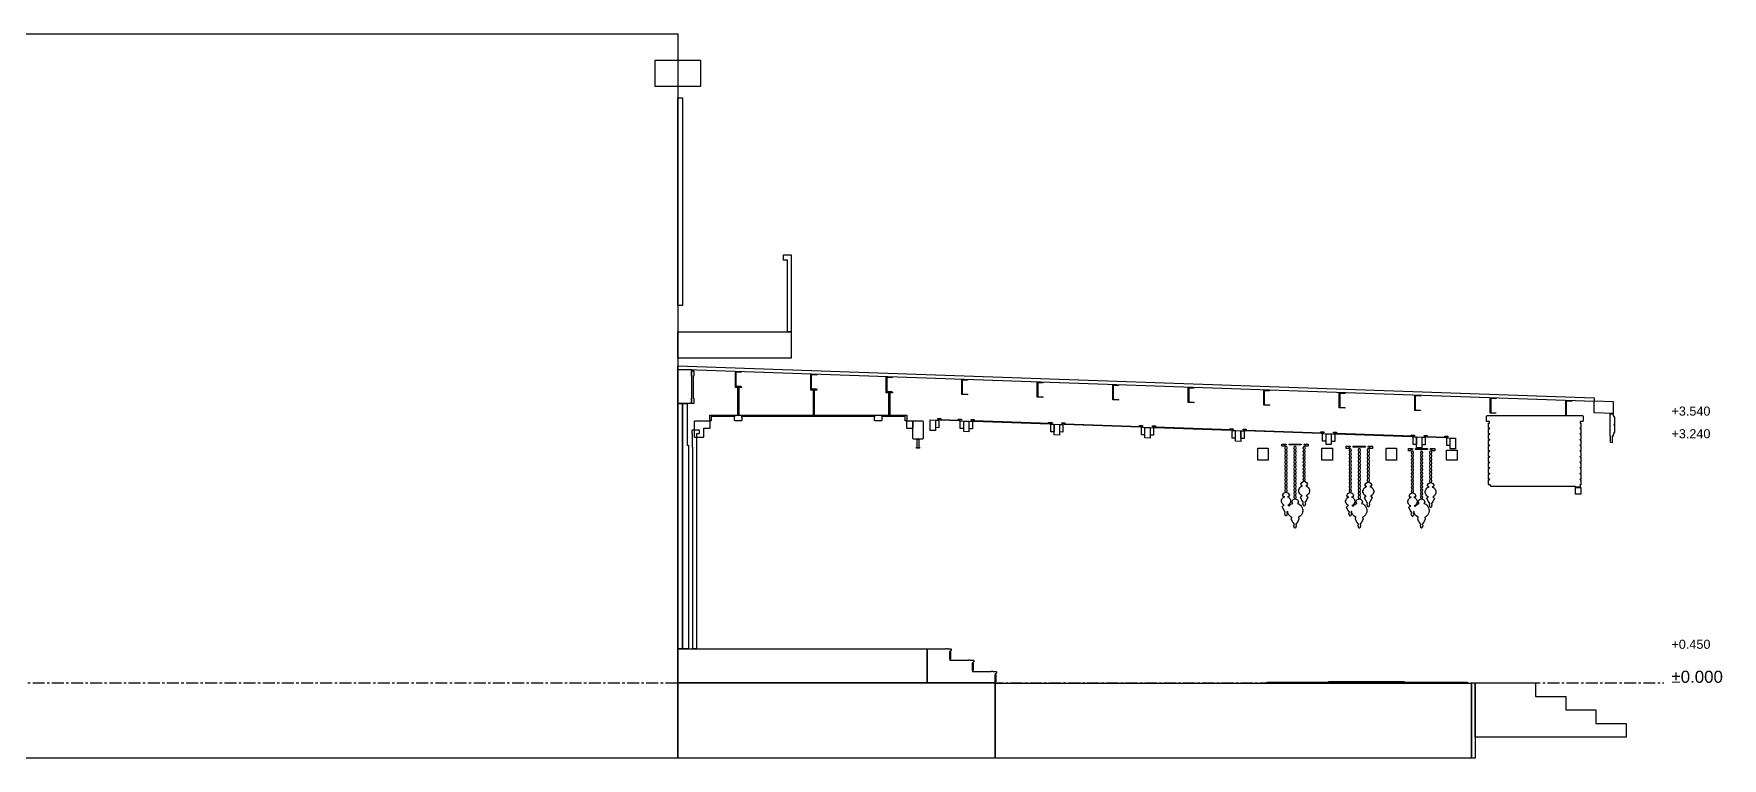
# Model space of a CAD drawing. Header units: millimetres. Extents: x -2320 to 44593, y -183000 to 30400.
# Drawn here: x 21867 to 44233, y -100000 to -90400 of the extents above; entities that cross this region are included whole.
import ezdxf

# ---------------------------------------------------------------- set-up
doc = ezdxf.new("R2010")
doc.units = ezdxf.units.MM
doc.header["$LTSCALE"] = 50
doc.linetypes.add('CENTER', pattern=[5.08, 3.175, -0.635, 0.635, -0.635])
for name, color, linetype in [('A-BLDG', 8, 'Continuous'), ('A-DIMS', 1, 'Continuous'), ('A-SECT', 7, 'Continuous'), ('S-GRID', 8, 'CENTER')]:
    doc.layers.add(name, color=color, linetype=linetype)
doc.styles.add('VN', font='arial.ttf')

msp = doc.modelspace()

# ---------------------------------------------------------------- linework, layer by layer
at = {"layer": 'A-BLDG'}
for points in [[(30400, -100000), (0, -100000), (0, -90400), (30400, -90400)], [(30700, -91100), (30100, -91100), (30100, -90750), (30700, -90750)], [(30400, -94000), (30400, -91250), (30460, -91250), (30460, -94000)], [(31850, -94350), (31850, -93400), (31800, -93400), (31800, -93330), (31900, -93330), (31900, -93350), (31900, -93400), (31900, -94350)], [(31900, -94700), (30400, -94700), (30400, -94350), (31900, -94350)], [(30610, -95300), (30580, -95300), (30580, -95230), (30584, -95230), (30584, -94935), (30580, -94935), (30580, -94865), (30610, -94865), (30610, -94935), (30601, -94935), (30601, -95230), (30610, -95230)], [(30460, -98550), (30400, -98550), (30400, -95300), (30460, -95300)], [(30520, -98550), (30460, -98550), (30460, -95950), (30460, -95850), (30460, -95300), (30520, -95300), (30520, -95850), (30540, -95850), (30540, -95950), (30540, -98550)], [(30645, -98546), (30646, -98550), (30594, -98550), (30595, -98546), (30595, -95884), (30594, -95880), (30594, -95876), (30594, -95704), (30594, -95700), (30590, -95696), (30590, -95654), (30594, -95650), (30676, -95650), (30680, -95654), (30680, -95696), (30676, -95700), (30646, -95700), (30646, -95704), (30646, -95876), (30646, -95880), (30645, -95884)]]:
    msp.add_lwpolyline(points, close=True, dxfattribs=at)
at = {"layer": 'A-SECT'}
for points in [[(42536.7, -95224.8), (42536.7, -95274.8), (30400, -94850), (30400, -94800)], [(30580, -94850), (30580, -95300), (30400, -95300), (30400, -94850)], [(31160, -94884.6), (31160, -94876.6), (31235, -94879.2), (31235, -94887.2), (31166, -94884.8), (31166, -95068.8), (31160, -95068.6)], [(32160, -94919.6), (32160, -94911.6), (32235, -94914.2), (32235, -94922.2), (32166, -94919.8), (32166, -95103.8), (32160, -95103.6)], [(33160, -94954.6), (33160, -94946.6), (33235, -94949.2), (33235, -94957.2), (33166, -94954.8), (33166, -95138.8), (33160, -95138.6)], [(34160, -94989.6), (34160, -94981.6), (34235, -94984.2), (34235, -94992.2), (34166, -94989.8), (34166, -95173.8), (34160, -95173.6)], [(35160, -95024.6), (35160, -95016.6), (35235, -95019.2), (35235, -95027.2), (35166, -95024.8), (35166, -95208.8), (35160, -95208.6)], [(36160, -95059.6), (36160, -95051.6), (36235, -95054.2), (36235, -95062.2), (36166, -95059.8), (36166, -95243.8), (36160, -95243.6)], [(31160, -95076.6), (31160, -95068.6), (31235, -95071.2), (31235, -95079.2)], [(31160, -95086), (31160, -95078), (31240, -95078), (31240, -95086)], [(31205, -95086), (31205, -95455), (31195, -95455), (31195, -95086)], [(32160, -95111.6), (32160, -95103.6), (32235, -95106.2), (32235, -95114.2)], [(32160, -95121), (32160, -95113), (32240, -95113), (32240, -95121)], [(32205, -95121), (32205, -95455), (32195, -95455), (32195, -95121)], [(33160, -95146.6), (33160, -95138.6), (33235, -95141.2), (33235, -95149.2)], [(33240, -95156), (33160, -95156), (33160, -95148), (33240, -95148)], [(33205, -95156), (33205, -95455), (33195, -95455), (33195, -95156)], [(34160, -95181.6), (34160, -95173.6), (34235, -95176.2), (34235, -95184.2)], [(35160, -95216.6), (35160, -95208.6), (35235, -95211.2), (35235, -95219.2)], [(36160, -95251.6), (36160, -95243.6), (36235, -95246.2), (36235, -95254.2)], [(37160, -95094.6), (37160, -95086.6), (37235, -95089.2), (37235, -95097.2), (37166, -95094.8), (37166, -95278.8), (37160, -95278.6)], [(37160, -95286.6), (37160, -95278.6), (37235, -95281.2), (37235, -95289.2)], [(38160, -95129.6), (38160, -95121.6), (38235, -95124.2), (38235, -95132.2), (38166, -95129.8), (38166, -95313.8), (38160, -95313.6)], [(39160, -95164.6), (39160, -95156.6), (39235, -95159.2), (39235, -95167.2), (39166, -95164.8), (39166, -95348.8), (39160, -95348.6)], [(40160, -95199.6), (40160, -95191.6), (40235, -95194.2), (40235, -95202.2), (40166, -95199.8), (40166, -95383.8), (40160, -95383.6)], [(41160, -95234.6), (41160, -95226.6), (41235, -95229.2), (41235, -95237.2), (41166, -95234.8), (41166, -95418.8), (41160, -95418.6)], [(42160, -95269.6), (42160, -95261.6), (42235, -95264.2), (42235, -95272.2), (42166, -95269.8), (42166, -95453.8), (42160, -95453.6)], [(42786.7, -95273.5), (42786.7, -95433.5), (42536.7, -95424.8), (42536.7, -95264.8)], [(30820, -95470), (30820, -95455), (33430, -95455), (33430, -95470), (33430, -95530), (33410, -95530), (33410, -95470), (33094.2, -95470), (33101.9, -95474), (33101.9, -95526), (33094.2, -95530), (33012.6, -95530), (33004.8, -95526), (33004.8, -95474), (33012.6, -95470), (31237.4, -95470), (31245.2, -95474), (31245.2, -95526), (31237.4, -95530), (31155.8, -95530), (31148.1, -95526), (31148.1, -95474), (31155.8, -95470), (30840, -95470), (30840, -95530), (30820, -95530)], [(33842, -95508.5), (33842, -95496.5), (33882, -95497.9), (33882, -95509.9), (34125, -95518.4), (34125, -95530.4), (33872, -95521.5), (33872, -95509.6)], [(38160, -95321.6), (38160, -95313.6), (38235, -95316.2), (38235, -95324.2)], [(39160, -95356.6), (39160, -95348.6), (39235, -95351.2), (39235, -95359.2)], [(40160, -95391.6), (40160, -95383.6), (40235, -95386.2), (40235, -95394.2)], [(41150, -96373.5), (41148.5, -96375), (41139.5, -96375), (41138, -96373.5), (41138, -96311.5), (41139.5, -96310), (41148.5, -96310), (41150, -96311.5), (41150, -96298.5), (41148.5, -96300), (41139.5, -96300), (41138, -96298.5), (41138, -96236.5), (41139.5, -96235), (41148.5, -96235), (41150, -96236.5), (41150, -96223.5), (41148.5, -96225), (41139.5, -96225), (41138, -96223.5), (41138, -96161.5), (41139.5, -96160), (41148.5, -96160), (41150, -96161.5), (41150, -96148.5), (41148.5, -96150), (41139.5, -96150), (41138, -96148.5), (41138, -96086.5), (41139.5, -96085), (41148.5, -96085), (41150, -96086.5), (41150, -96073.5), (41148.5, -96075), (41139.5, -96075), (41138, -96073.5), (41138, -96011.5), (41139.5, -96010), (41148.5, -96010), (41150, -96011.5), (41150, -95998.5), (41148.5, -96000), (41139.5, -96000), (41138, -95998.5), (41138, -95936.5), (41139.5, -95935), (41148.5, -95935), (41150, -95936.5), (41150, -95923.5), (41148.5, -95925), (41139.5, -95925), (41138, -95923.5), (41138, -95861.5), (41139.5, -95860), (41148.5, -95860), (41150, -95861.5), (41150, -95848.5), (41148.5, -95850), (41139.5, -95850), (41138, -95848.5), (41138, -95786.5), (41139.5, -95785), (41148.5, -95785), (41150, -95786.5), (41150, -95773.5), (41148.5, -95775), (41139.5, -95775), (41138, -95773.5), (41138, -95711.5), (41139.5, -95710), (41148.5, -95710), (41150, -95711.5), (41150, -95698.5), (41148.5, -95700), (41139.5, -95700), (41138, -95698.5), (41138, -95636.5), (41139.5, -95635), (41148.5, -95635), (41150, -95636.5), (41150, -95623.5), (41148.5, -95625), (41139.5, -95625), (41138, -95623.5), (41138, -95561.5), (41139.5, -95560), (41148.5, -95560), (41150, -95561.5), (41150, -95540), (41116, -95540), (41110, -95534), (41110, -95466), (41116, -95460), (42384, -95460), (42390, -95466), (42390, -95534), (42384, -95540), (42350, -95540), (42350, -95561.5), (42351.5, -95560), (42360.5, -95560), (42362, -95561.5), (42362, -95623.5), (42360.5, -95625), (42351.5, -95625), (42350, -95623.5), (42350, -95636.5), (42351.5, -95635), (42360.5, -95635), (42362, -95636.5), (42362, -95698.5), (42360.5, -95700), (42351.5, -95700), (42350, -95698.5), (42350, -95711.5), (42351.5, -95710), (42360.5, -95710), (42362, -95711.5), (42362, -95773.5), (42360.5, -95775), (42351.5, -95775), (42350, -95773.5), (42350, -95786.5), (42351.5, -95785), (42360.5, -95785), (42362, -95786.5), (42362, -95848.5), (42360.5, -95850), (42351.5, -95850), (42350, -95848.5), (42350, -95861.5), (42351.5, -95860), (42360.5, -95860), (42362, -95861.5), (42362, -95923.5), (42360.5, -95925), (42351.5, -95925), (42350, -95923.5), (42350, -95936.5), (42351.5, -95935), (42360.5, -95935), (42362, -95936.5), (42362, -95998.5), (42360.5, -96000), (42351.5, -96000), (42350, -95998.5), (42350, -96011.5), (42351.5, -96010), (42360.5, -96010), (42362, -96011.5), (42362, -96073.5), (42360.5, -96075), (42351.5, -96075), (42350, -96073.5), (42350, -96086.5), (42351.5, -96085), (42360.5, -96085), (42362, -96086.5), (42362, -96148.5), (42360.5, -96150), (42351.5, -96150), (42350, -96148.5), (42350, -96161.5), (42351.5, -96160), (42360.5, -96160), (42362, -96161.5), (42362, -96223.5), (42360.5, -96225), (42351.5, -96225), (42350, -96223.5), (42350, -96236.5), (42351.5, -96235), (42360.5, -96235), (42362, -96236.5), (42362, -96298.5), (42360.5, -96300), (42351.5, -96300), (42350, -96298.5), (42350, -96311.5), (42351.5, -96310), (42360.5, -96310), (42362, -96311.5), (42362, -96373.5), (42360.5, -96375), (42351.5, -96375), (42350, -96373.5), (42350, -96380), (42350, -96410), (42350, -96410.1), (42290, -96410.1), (42290, -96410), (42290, -96400), (41170, -96400), (41170, -96380), (41150, -96380)], [(41160, -95426.6), (41160, -95418.6), (41235, -95421.2), (41235, -95429.2)], [(42160, -95461.6), (42160, -95453.6), (42235, -95456.2), (42235, -95464.2)], [(42751.9, -95733.7), (42749.9, -95733.7), (42746.9, -95730.7), (42746.9, -95438.7), (42749.9, -95435.7), (42784.1, -95435.7), (42787.1, -95438.7), (42787.1, -95463.7), (42799.1, -95463.7), (42799.1, -95479.7), (42801.1, -95477.7), (42805.2, -95477.7), (42807.2, -95479.7), (42807.2, -95575.7), (42805.2, -95577.7), (42801.1, -95577.7), (42799.1, -95575.7), (42799.1, -95583.7), (42801.1, -95581.7), (42805.2, -95581.7), (42807.2, -95583.7), (42807.2, -95679.7), (42805.2, -95681.7), (42801.1, -95681.7), (42799.1, -95679.7), (42799.1, -95703.7), (42787.1, -95703.7), (42787.1, -95730.7), (42784.1, -95733.7), (42777, -95733.7), (42777, -95820.3), (42751.9, -95816.2)], [(30620, -95746), (30620, -95534), (30624, -95530), (30736, -95530), (30740, -95534), (30744, -95530), (30816, -95530), (30820, -95534), (30820, -95626), (30816, -95630), (30744, -95630), (30740, -95626), (30740, -95746), (30736, -95750), (30624, -95750)], [(33430, -95534), (33434, -95530), (33506, -95530), (33510, -95534), (33510, -95626), (33506, -95630), (33434, -95630), (33430, -95626)], [(33650, -95536), (33650, -95764), (33644, -95770), (33516, -95770), (33510, -95764), (33510, -95536), (33516, -95530), (33644, -95530)], [(33740, -95516.9), (33810, -95519.4), (33810, -95659.3), (33740, -95656.9)], [(33815, -95619.5), (33815, -95519.5), (33857, -95521), (33857, -95621)], [(34155, -95519.4), (34115, -95518), (34115, -95506), (34155, -95507.4)], [(34140, -95630.9), (34140, -95530.9), (34182, -95532.4), (34182, -95632.4)], [(34185, -95532.5), (34255, -95534.9), (34255, -95674.9), (34185, -95672.5)], [(34300, -95636.5), (34258, -95635), (34258, -95535), (34300, -95536.5)], [(34285, -95512), (34325, -95513.4), (34325, -95525.4), (35325, -95560.4), (35325, -95572.4), (34315, -95537), (34315, -95525.1), (34285, -95524)], [(35355, -95561.4), (35315, -95560), (35315, -95548), (35355, -95549.4)], [(35382, -95674.4), (35340, -95672.9), (35340, -95572.9), (35382, -95574.4)], [(35385, -95574.5), (35455, -95576.9), (35455, -95716.9), (35385, -95714.5)], [(35500, -95678.5), (35458, -95677), (35458, -95577), (35500, -95578.5)], [(35485, -95554), (35525, -95555.4), (35525, -95567.4), (36525, -95602.4), (36525, -95614.4), (35515, -95579), (35515, -95567.1), (35485, -95566)], [(36515, -95602), (36515, -95590), (36555, -95591.4), (36555, -95603.4)], [(36582, -95716.4), (36540, -95714.9), (36540, -95614.9), (36582, -95616.4)], [(36585, -95616.5), (36655, -95618.9), (36655, -95758.9), (36585, -95756.5)], [(36658, -95719), (36658, -95619), (36700, -95620.5), (36700, -95720.5)], [(36685, -95608), (36685, -95596), (36725, -95597.4), (36725, -95609.4), (37725, -95644.4), (37725, -95656.4), (36715, -95621), (36715, -95609.1)], [(37755, -95645.4), (37715, -95644), (37715, -95632), (37755, -95633.4)], [(37782, -95758.4), (37740, -95756.9), (37740, -95656.9), (37782, -95658.4)], [(37785, -95658.5), (37855, -95660.9), (37855, -95800.9), (37785, -95798.5)], [(37858, -95761), (37858, -95661), (37900, -95662.5), (37900, -95762.5)], [(37885, -95638), (37925, -95639.4), (37925, -95651.4), (38925, -95686.4), (38925, -95698.4), (37915, -95663), (37915, -95651.1), (37885, -95650)], [(38915, -95686), (38915, -95674), (38955, -95675.4), (38955, -95687.4)], [(38982, -95800.4), (38940, -95798.9), (38940, -95698.9), (38982, -95700.4)], [(38985, -95700.5), (39055, -95702.9), (39055, -95842.9), (38985, -95840.5)], [(39100, -95804.5), (39058, -95803), (39058, -95703), (39100, -95704.5)], [(39085, -95680), (39125, -95681.4), (39125, -95693.4), (40125, -95728.4), (40125, -95740.4), (39115, -95705), (39115, -95693.1), (39085, -95692)], [(40115, -95728), (40115, -95716), (40155, -95717.4), (40155, -95729.4)], [(40285, -95722), (40325, -95723.4), (40325, -95735.4), (40568, -95743.9), (40568, -95755.9), (40315, -95747), (40315, -95735.1), (40285, -95734)], [(33560, -95890.9), (33560, -95889.5), (33560, -95878.9), (33567.5, -95878.9), (33567.5, -95857.4), (33567.5, -95831.4), (33567.5, -95830.4), (33567.5, -95830.1), (33567.5, -95830), (33567.5, -95828.7), (33567.5, -95770), (33592.5, -95770), (33592.5, -95828.7), (33592.5, -95830), (33592.5, -95830.1), (33592.5, -95830.4), (33592.5, -95831.4), (33592.5, -95857.4), (33592.5, -95878.9), (33600, -95878.9), (33600, -95889.5), (33600, -95890.9), (33592.5, -95890.9), (33567.5, -95890.9)], [(38220, -95890), (38220, -96050), (38080, -96050), (38080, -95890)], [(38456.6, -95837.1), (38456.6, -95848.1), (38435, -95848.1), (38435, -95866.1), (38400, -95866.1), (38400, -95837.1), (38415, -95837.1), (38435, -95837.1)], [(38461, -95959.7), (38466, -95983.1), (38461, -96006.5), (38466, -96029.9), (38461, -96053.3), (38466, -96076.7), (38461, -96100.1), (38466, -96123.5), (38461, -96147), (38466, -96170.4), (38461, -96193.8), (38466, -96217.2), (38461, -96240.6), (38466, -96264), (38461, -96287.4), (38466, -96310.8), (38461, -96334.2), (38466, -96357.6), (38461, -96381), (38466, -96404.4), (38461, -96427.8), (38466, -96451.2), (38461, -96474.6), (38455, -96474.6), (38449, -96474.6), (38444, -96451.2), (38449, -96427.8), (38444, -96404.4), (38449, -96381), (38444, -96357.6), (38449, -96334.2), (38444, -96310.8), (38449, -96287.4), (38444, -96264), (38449, -96240.6), (38444, -96217.2), (38449, -96193.8), (38444, -96170.4), (38449, -96147), (38444, -96123.5), (38449, -96100.1), (38444, -96076.7), (38449, -96053.3), (38444, -96029.9), (38449, -96006.5), (38444, -95983.1), (38449, -95959.7), (38444, -95936.3), (38449, -95912.9), (38444, -95889.5), (38449, -95866.1), (38455, -95866.1), (38461, -95866.1), (38466, -95889.5), (38461, -95912.9), (38466, -95936.3)], [(38495, -95837.1), (38575, -95837.1), (38655, -95837.1), (38655, -95848.1), (38575, -95848.1), (38495, -95848.1)], [(38586, -95982.3), (38581, -96005.5), (38586, -96028.7), (38581, -96052), (38586, -96075.2), (38581, -96098.4), (38586, -96121.6), (38581, -96144.9), (38586, -96168.1), (38581, -96191.3), (38586, -96214.6), (38581, -96237.8), (38586, -96261), (38581, -96284.3), (38586, -96307.5), (38581, -96330.7), (38586, -96353.9), (38581, -96377.2), (38586, -96400.4), (38581, -96423.6), (38586, -96446.9), (38581, -96470.1), (38586, -96493.3), (38581, -96516.5), (38586, -96539.8), (38581, -96563), (38575, -96563), (38569, -96563), (38564, -96539.8), (38569, -96516.5), (38564, -96493.3), (38569, -96470.1), (38564, -96446.9), (38569, -96423.6), (38564, -96400.4), (38569, -96377.2), (38564, -96353.9), (38569, -96330.7), (38564, -96307.5), (38569, -96284.3), (38564, -96261), (38569, -96237.8), (38564, -96214.6), (38569, -96191.3), (38564, -96168.1), (38569, -96144.9), (38564, -96121.6), (38569, -96098.4), (38564, -96075.2), (38569, -96052), (38564, -96028.7), (38569, -96005.5), (38564, -95982.3), (38569, -95959), (38564, -95935.8), (38569, -95912.6), (38564, -95889.4), (38569, -95866.1), (38575, -95866.1), (38581, -95866.1), (38586, -95889.4), (38581, -95912.6), (38586, -95935.8), (38581, -95959)], [(38701, -95958.9), (38706, -95982.1), (38701, -96005.3), (38706, -96028.5), (38701, -96051.7), (38706, -96074.9), (38701, -96098.1), (38706, -96121.3), (38701, -96144.5), (38706, -96167.7), (38701, -96190.9), (38706, -96214.1), (38701, -96237.3), (38706, -96260.5), (38701, -96283.7), (38706, -96306.9), (38701, -96330.1), (38695, -96330.1), (38689, -96330.1), (38684, -96306.9), (38689, -96283.7), (38684, -96260.5), (38689, -96237.3), (38684, -96214.1), (38689, -96190.9), (38684, -96167.7), (38689, -96144.5), (38684, -96121.3), (38689, -96098.1), (38684, -96074.9), (38689, -96051.7), (38684, -96028.5), (38689, -96005.3), (38684, -95982.1), (38689, -95958.9), (38684, -95935.7), (38689, -95912.5), (38684, -95889.3), (38689, -95866.1), (38695, -95866.1), (38701, -95866.1), (38706, -95889.3), (38701, -95912.5), (38706, -95935.7)], [(38750, -95837.1), (38750, -95866.1), (38715, -95866.1), (38715, -95848.1), (38693.4, -95848.1), (38693.4, -95837.1), (38715, -95837.1), (38735, -95837.1)], [(39070, -95890), (39070, -96050), (38930, -96050), (38930, -95890)], [(39306.6, -95866.9), (39306.6, -95877.9), (39285, -95877.9), (39285, -95895.9), (39250, -95895.9), (39250, -95866.9), (39265, -95866.9), (39285, -95866.9)], [(39311, -95993), (39316, -96017.3), (39311, -96041.5), (39316, -96065.8), (39311, -96090.1), (39316, -96114.4), (39311, -96138.7), (39316, -96162.9), (39311, -96187.2), (39316, -96211.5), (39311, -96235.8), (39316, -96260), (39311, -96284.3), (39316, -96308.6), (39311, -96332.9), (39316, -96357.2), (39311, -96381.4), (39316, -96405.7), (39311, -96430), (39316, -96454.3), (39311, -96478.6), (39305, -96478.6), (39299, -96478.6), (39294, -96454.3), (39299, -96430), (39294, -96405.7), (39299, -96381.4), (39294, -96357.2), (39299, -96332.9), (39294, -96308.6), (39299, -96284.3), (39294, -96260), (39299, -96235.8), (39294, -96211.5), (39299, -96187.2), (39294, -96162.9), (39299, -96138.7), (39294, -96114.4), (39299, -96090.1), (39294, -96065.8), (39299, -96041.5), (39294, -96017.3), (39299, -95993), (39294, -95968.7), (39299, -95944.4), (39294, -95920.2), (39299, -95895.9), (39305, -95895.9), (39311, -95895.9), (39316, -95920.2), (39311, -95944.4), (39316, -95968.7)], [(39345, -95866.9), (39425, -95866.9), (39505, -95866.9), (39505, -95877.9), (39425, -95877.9), (39345, -95877.9)], [(39436, -96015), (39431, -96038.8), (39436, -96062.7), (39431, -96086.5), (39436, -96110.3), (39431, -96134.1), (39436, -96158), (39431, -96181.8), (39436, -96205.6), (39431, -96229.4), (39436, -96253.3), (39431, -96277.1), (39436, -96300.9), (39431, -96324.7), (39436, -96348.6), (39431, -96372.4), (39436, -96396.2), (39431, -96420), (39436, -96443.9), (39431, -96467.7), (39436, -96491.5), (39431, -96515.3), (39436, -96539.2), (39431, -96563), (39425, -96563), (39419, -96563), (39414, -96539.2), (39419, -96515.3), (39414, -96491.5), (39419, -96467.7), (39414, -96443.9), (39419, -96420), (39414, -96396.2), (39419, -96372.4), (39414, -96348.6), (39419, -96324.7), (39414, -96300.9), (39419, -96277.1), (39414, -96253.3), (39419, -96229.4), (39414, -96205.6), (39419, -96181.8), (39414, -96158), (39419, -96134.1), (39414, -96110.3), (39419, -96086.5), (39414, -96062.7), (39419, -96038.8), (39414, -96015), (39419, -95991.2), (39414, -95967.4), (39419, -95943.5), (39414, -95919.7), (39419, -95895.9), (39425, -95895.9), (39431, -95895.9), (39436, -95919.7), (39431, -95943.5), (39436, -95967.4), (39431, -95991.2)], [(39551, -95994.1), (39556, -96018.7), (39551, -96043.2), (39556, -96067.8), (39551, -96092.4), (39556, -96116.9), (39551, -96141.5), (39556, -96166.1), (39551, -96190.6), (39556, -96215.2), (39551, -96239.7), (39556, -96264.3), (39551, -96288.9), (39556, -96313.4), (39551, -96338), (39545, -96338), (39539, -96338), (39534, -96313.4), (39539, -96288.9), (39534, -96264.3), (39539, -96239.7), (39534, -96215.2), (39539, -96190.6), (39534, -96166.1), (39539, -96141.5), (39534, -96116.9), (39539, -96092.4), (39534, -96067.8), (39539, -96043.2), (39534, -96018.7), (39539, -95994.1), (39534, -95969.6), (39539, -95945), (39534, -95920.4), (39539, -95895.9), (39545, -95895.9), (39551, -95895.9), (39556, -95920.4), (39551, -95945), (39556, -95969.6)], [(39600, -95866.9), (39600, -95895.9), (39565, -95895.9), (39565, -95877.9), (39543.4, -95877.9), (39543.4, -95866.9), (39565, -95866.9), (39585, -95866.9)], [(39920, -95890.7), (39920, -96050), (39780, -96050), (39780, -95890.7)], [(40131.6, -95895.8), (40131.6, -95906.8), (40110, -95906.8), (40110, -95924.7), (40075, -95924.7), (40075, -95895.8), (40090, -95895.8), (40110, -95895.8)], [(40136, -96017.7), (40141, -96040.9), (40136, -96064.2), (40141, -96087.4), (40136, -96110.6), (40141, -96133.9), (40136, -96157.1), (40141, -96180.3), (40136, -96203.6), (40141, -96226.8), (40136, -96250), (40141, -96273.3), (40136, -96296.5), (40141, -96319.8), (40136, -96343), (40141, -96366.2), (40136, -96389.5), (40141, -96412.7), (40136, -96435.9), (40141, -96459.2), (40136, -96482.4), (40130, -96482.4), (40124, -96482.4), (40119, -96459.2), (40124, -96435.9), (40119, -96412.7), (40124, -96389.5), (40119, -96366.2), (40124, -96343), (40119, -96319.8), (40124, -96296.5), (40119, -96273.3), (40124, -96250), (40119, -96226.8), (40124, -96203.6), (40119, -96180.3), (40124, -96157.1), (40119, -96133.9), (40124, -96110.6), (40119, -96087.4), (40124, -96064.2), (40119, -96040.9), (40124, -96017.7), (40119, -95994.5), (40124, -95971.2), (40119, -95948), (40124, -95924.7), (40130, -95924.7), (40136, -95924.7), (40141, -95948), (40136, -95971.2), (40141, -95994.5)], [(40140, -95840.9), (40140, -95740.9), (40182, -95742.4), (40182, -95842.4)], [(40170, -95895.8), (40250, -95895.8), (40330, -95895.8), (40330, -95906.8), (40250, -95906.8), (40170, -95906.8)], [(40185, -95742.5), (40255, -95744.9), (40255, -95884.9), (40185, -95882.5)], [(40256, -96015.9), (40261, -96038.7), (40256, -96061.5), (40261, -96084.3), (40256, -96107.1), (40261, -96129.9), (40256, -96152.7), (40261, -96175.5), (40256, -96198.3), (40261, -96221.1), (40256, -96243.9), (40261, -96266.7), (40256, -96289.5), (40261, -96312.3), (40256, -96335.1), (40261, -96357.8), (40256, -96380.6), (40261, -96403.4), (40256, -96426.2), (40261, -96449), (40256, -96471.8), (40261, -96494.6), (40256, -96517.4), (40261, -96540.2), (40256, -96563), (40250, -96563), (40244, -96563), (40239, -96540.2), (40244, -96517.4), (40239, -96494.6), (40244, -96471.8), (40239, -96449), (40244, -96426.2), (40239, -96403.4), (40244, -96380.6), (40239, -96357.8), (40244, -96335.1), (40239, -96312.3), (40244, -96289.5), (40239, -96266.7), (40244, -96243.9), (40239, -96221.1), (40244, -96198.3), (40239, -96175.5), (40244, -96152.7), (40239, -96129.9), (40244, -96107.1), (40239, -96084.3), (40244, -96061.5), (40239, -96038.7), (40244, -96015.9), (40239, -95993.1), (40244, -95970.3), (40239, -95947.5), (40244, -95924.7), (40250, -95924.7), (40256, -95924.7), (40261, -95947.5), (40256, -95970.3), (40261, -95993.1)], [(40258, -95845), (40258, -95745), (40300, -95746.5), (40300, -95846.5)], [(40376, -96018.3), (40381, -96041.7), (40376, -96065.1), (40381, -96088.5), (40376, -96111.8), (40381, -96135.2), (40376, -96158.6), (40381, -96182), (40376, -96205.4), (40381, -96228.8), (40376, -96252.2), (40381, -96275.5), (40376, -96298.9), (40381, -96322.3), (40376, -96345.7), (40370, -96345.7), (40364, -96345.7), (40359, -96322.3), (40364, -96298.9), (40359, -96275.5), (40364, -96252.2), (40359, -96228.8), (40364, -96205.4), (40359, -96182), (40364, -96158.6), (40359, -96135.2), (40364, -96111.8), (40359, -96088.5), (40364, -96065.1), (40359, -96041.7), (40364, -96018.3), (40359, -95994.9), (40364, -95971.5), (40359, -95948.1), (40364, -95924.7), (40370, -95924.7), (40376, -95924.7), (40381, -95948.1), (40376, -95971.5), (40381, -95994.9)], [(40425, -95895.8), (40425, -95924.7), (40390, -95924.7), (40390, -95906.8), (40368.4, -95906.8), (40368.4, -95895.8), (40390, -95895.8), (40410, -95895.8)], [(40558, -95743.5), (40558, -95731.5), (40598, -95732.9), (40598, -95744.9)], [(40720, -95918.8), (40720, -96050), (40580, -96050), (40580, -95918.8)], [(40625, -95857.9), (40583, -95856.4), (40583, -95756.4), (40625, -95757.9)], [(40630, -95758.1), (40700, -95760.5), (40700, -95900.5), (40630, -95898.1)], [(38626.3, -96470.2), (38626.1, -96468.6), (38624, -96468.6), (38624, -96444.6), (38626.1, -96444.6), (38626.3, -96442.9), (38630.3, -96429.8), (38636.8, -96417.7), (38645.5, -96407.1), (38656.1, -96398.4), (38668.2, -96391.9), (38674.1, -96390.1), (38665, -96390.1), (38650, -96370.1), (38665, -96345.1), (38683, -96335.1), (38695, -96330.1), (38707, -96335.1), (38725, -96345.1), (38740, -96370.1), (38725, -96390.1), (38715.9, -96390.1), (38721.8, -96391.9), (38733.9, -96398.4), (38744.5, -96407.1), (38753.2, -96417.7), (38759.7, -96429.8), (38763.7, -96442.9), (38763.9, -96444.6), (38766, -96444.6), (38766, -96468.6), (38763.9, -96468.6), (38763.7, -96470.2), (38759.7, -96483.4), (38753.2, -96495.5), (38744.5, -96506.1), (38733.9, -96514.8), (38722.2, -96521), (38726.5, -96521), (38745, -96541), (38725, -96581), (38705, -96611), (38711, -96631), (38701, -96661), (38695, -96661), (38689, -96661), (38679, -96631), (38685, -96611), (38665, -96581), (38645, -96541), (38663.5, -96521), (38667.8, -96521), (38656.1, -96514.8), (38645.5, -96506.1), (38636.8, -96495.5), (38630.3, -96483.4)], [(39561, -96638.9), (39551, -96668.9), (39545, -96668.9), (39539, -96668.9), (39529, -96638.9), (39535, -96618.9), (39515, -96588.9), (39495, -96548.9), (39513.5, -96528.9), (39517.6, -96528.9), (39506.1, -96522.7), (39495.5, -96514), (39486.8, -96503.4), (39480.3, -96491.3), (39476.3, -96478.2), (39476.1, -96476.5), (39473.9, -96476.5), (39473.9, -96452.5), (39476.1, -96452.5), (39476.3, -96450.8), (39480.3, -96437.7), (39486.8, -96425.6), (39495.5, -96415), (39506.1, -96406.3), (39518.2, -96399.8), (39524.1, -96398), (39515, -96398), (39500, -96378), (39515, -96353), (39533, -96343), (39545, -96338), (39557, -96343), (39575, -96353), (39590, -96378), (39575, -96398), (39565.9, -96398), (39571.8, -96399.8), (39583.9, -96406.3), (39594.5, -96415), (39603.2, -96425.6), (39609.7, -96437.7), (39613.7, -96450.8), (39613.9, -96452.5), (39616.1, -96452.5), (39616.1, -96476.5), (39613.9, -96476.5), (39613.7, -96478.2), (39609.7, -96491.3), (39603.2, -96503.4), (39594.5, -96514), (39583.9, -96522.7), (39572.4, -96528.9), (39576.5, -96528.9), (39595, -96548.9), (39575, -96588.9), (39555, -96618.9)], [(40386, -96646.6), (40376, -96676.6), (40370, -96676.6), (40364, -96676.6), (40354, -96646.6), (40360, -96626.6), (40340, -96596.6), (40320, -96556.6), (40338.5, -96536.6), (40342.6, -96536.6), (40331.1, -96530.4), (40320.5, -96521.7), (40311.8, -96511.1), (40305.3, -96499), (40301.3, -96485.9), (40301.1, -96484.2), (40298.9, -96484.2), (40298.9, -96460.2), (40301.1, -96460.2), (40301.3, -96458.5), (40305.3, -96445.4), (40311.8, -96433.3), (40320.5, -96422.7), (40331.1, -96414), (40343.2, -96407.5), (40349.1, -96405.7), (40340, -96405.7), (40325, -96385.7), (40340, -96360.7), (40358, -96350.7), (40370, -96345.7), (40382, -96350.7), (40400, -96360.7), (40415, -96385.7), (40400, -96405.7), (40390.9, -96405.7), (40396.8, -96407.5), (40408.9, -96414), (40419.5, -96422.7), (40428.2, -96433.3), (40434.7, -96445.4), (40438.7, -96458.5), (40438.9, -96460.2), (40441, -96460.2), (40441, -96484.2), (40438.9, -96484.2), (40438.7, -96485.9), (40434.7, -96499), (40428.2, -96511.1), (40419.5, -96521.7), (40408.9, -96530.4), (40397.4, -96536.6), (40401.5, -96536.6), (40420, -96556.6), (40400, -96596.6), (40380, -96626.6)], [(38471, -96757.2), (38461, -96787.2), (38455, -96787.2), (38449, -96787.2), (38439, -96757.2), (38445, -96737.2), (38425, -96707.2), (38405, -96667.2), (38427.9, -96647.2), (38431.6, -96647.2), (38421.6, -96641.8), (38412.4, -96634.3), (38404.9, -96625.2), (38399.4, -96614.8), (38396.1, -96603.8), (38393.9, -96603.8), (38393.9, -96579.8), (38396.1, -96579.8), (38399.4, -96568.7), (38404.9, -96558.3), (38412.4, -96549.2), (38421.6, -96541.7), (38432, -96536.2), (38437.2, -96534.6), (38425, -96534.6), (38410, -96514.6), (38425, -96489.6), (38443, -96479.6), (38455, -96474.6), (38467, -96479.6), (38485, -96489.6), (38500, -96514.6), (38485, -96534.6), (38472.8, -96534.6), (38478, -96536.2), (38488.4, -96541.7), (38497.6, -96549.2), (38505.1, -96558.3), (38510.6, -96568.7), (38513.9, -96579.8), (38516.1, -96579.8), (38516.1, -96603.8), (38513.9, -96603.8), (38510.6, -96614.8), (38505.1, -96625.2), (38497.6, -96634.3), (38488.4, -96641.8), (38478.4, -96647.2), (38482.1, -96647.2), (38495.1, -96658.5), (38504.3, -96647.3), (38519.4, -96634.9), (38536.7, -96625.6), (38545.3, -96623), (38545, -96623), (38530, -96603), (38545, -96578), (38563, -96568), (38575, -96563), (38587, -96568), (38605, -96578), (38620, -96603), (38605, -96623), (38604.7, -96623), (38613.3, -96625.6), (38630.6, -96634.9), (38645.7, -96647.3), (38658.1, -96662.4), (38667.4, -96679.7), (38673.1, -96698.5), (38673.8, -96706), (38676.5, -96706), (38676.5, -96730), (38673.8, -96730), (38673.1, -96737.5), (38667.4, -96756.3), (38658.1, -96773.6), (38645.7, -96788.7), (38630.6, -96801.1), (38614, -96810), (38620, -96810), (38625, -96830), (38605, -96870), (38585, -96900), (38591, -96920), (38581, -96950), (38575, -96950), (38569, -96950), (38559, -96920), (38565, -96900), (38545, -96870), (38525, -96830), (38530, -96810), (38536, -96810), (38519.4, -96801.1), (38504.3, -96788.7), (38491.9, -96773.6), (38482.6, -96756.3), (38476.9, -96737.5), (38476.2, -96730), (38473.5, -96730), (38473.5, -96724.4), (38465, -96737.2)], [(39475, -96830), (39455, -96870), (39435, -96900), (39441, -96920), (39431, -96950), (39425, -96950), (39419, -96950), (39409, -96920), (39415, -96900), (39395, -96870), (39375, -96830), (39380, -96810), (39386, -96810), (39369.4, -96801.1), (39354.3, -96788.7), (39341.9, -96773.6), (39332.6, -96756.3), (39326.9, -96737.5), (39326.2, -96730), (39323.5, -96730), (39323.5, -96728.4), (39315, -96741.1), (39321, -96761.1), (39311, -96791.1), (39305, -96791.1), (39299, -96791.1), (39289, -96761.1), (39295, -96741.1), (39275, -96711.1), (39255, -96671.1), (39277.9, -96651.1), (39281.4, -96651.1), (39271.6, -96645.8), (39262.4, -96638.3), (39254.9, -96629.2), (39249.4, -96618.8), (39246.1, -96607.7), (39243.9, -96607.7), (39243.9, -96583.7), (39246.1, -96583.7), (39249.4, -96572.7), (39254.9, -96562.3), (39262.4, -96553.2), (39271.6, -96545.7), (39282, -96540.1), (39287.3, -96538.5), (39275, -96538.5), (39260, -96518.5), (39275, -96493.6), (39293, -96483.5), (39305, -96478.6), (39317, -96483.5), (39335, -96493.6), (39350, -96518.5), (39335, -96538.5), (39322.7, -96538.5), (39328, -96540.1), (39338.4, -96545.7), (39347.6, -96553.2), (39355.1, -96562.3), (39360.6, -96572.7), (39363.9, -96583.7), (39366.1, -96583.7), (39366.1, -96607.7), (39363.9, -96607.7), (39360.6, -96618.8), (39355.1, -96629.2), (39347.6, -96638.3), (39338.4, -96645.8), (39328.6, -96651.1), (39332.1, -96651.1), (39343.2, -96660.8), (39354.3, -96647.3), (39369.4, -96634.9), (39386.7, -96625.6), (39395.3, -96623), (39395, -96623), (39380, -96603), (39395, -96578), (39413, -96568), (39425, -96563), (39437, -96568), (39455, -96578), (39470, -96603), (39455, -96623), (39454.7, -96623), (39463.3, -96625.6), (39480.6, -96634.9), (39495.7, -96647.3), (39508.1, -96662.4), (39517.4, -96679.7), (39523.1, -96698.5), (39523.8, -96706), (39526.5, -96706), (39526.5, -96730), (39523.8, -96730), (39523.1, -96737.5), (39517.4, -96756.3), (39508.1, -96773.6), (39495.7, -96788.7), (39480.6, -96801.1), (39464, -96810), (39470, -96810)], [(40136, -96795), (40130, -96795), (40124, -96795), (40114, -96765), (40120, -96745), (40100, -96715), (40080, -96675), (40102.9, -96655), (40106.6, -96655), (40096.6, -96649.6), (40087.4, -96642.2), (40079.9, -96633), (40074.4, -96622.6), (40071.1, -96611.6), (40068.9, -96611.6), (40068.9, -96587.6), (40071.1, -96587.6), (40074.4, -96576.6), (40079.9, -96566.1), (40087.4, -96557), (40096.6, -96549.5), (40107, -96544), (40112.2, -96542.4), (40100, -96542.4), (40085, -96522.4), (40100, -96497.4), (40118, -96487.4), (40130, -96482.4), (40142, -96487.4), (40160, -96497.4), (40175, -96522.4), (40160, -96542.4), (40147.8, -96542.4), (40153, -96544), (40163.4, -96549.5), (40172.6, -96557), (40180.1, -96566.1), (40185.6, -96576.6), (40188.9, -96587.6), (40191.1, -96587.6), (40191.1, -96611.6), (40188.9, -96611.6), (40185.6, -96622.6), (40180.1, -96633), (40172.6, -96642.2), (40163.4, -96649.6), (40153.4, -96655), (40157.1, -96655), (40166.5, -96663.2), (40166.9, -96662.4), (40179.3, -96647.3), (40194.4, -96634.9), (40211.7, -96625.6), (40220.3, -96623), (40220, -96623), (40205, -96603), (40220, -96578), (40238, -96568), (40250, -96563), (40262, -96568), (40280, -96578), (40295, -96603), (40280, -96623), (40279.7, -96623), (40288.3, -96625.6), (40305.6, -96634.9), (40320.7, -96647.3), (40333.1, -96662.4), (40342.4, -96679.7), (40348.1, -96698.5), (40348.8, -96706), (40351.5, -96706), (40351.5, -96730), (40348.8, -96730), (40348.1, -96737.5), (40342.4, -96756.3), (40333.1, -96773.6), (40320.7, -96788.7), (40305.6, -96801.1), (40289, -96810), (40295, -96810), (40300, -96830), (40280, -96870), (40260, -96900), (40266, -96920), (40256, -96950), (40250, -96950), (40244, -96950), (40234, -96920), (40240, -96900), (40220, -96870), (40200, -96830), (40205, -96810), (40211, -96810), (40194.4, -96801.1), (40179.3, -96788.7), (40166.9, -96773.6), (40157.6, -96756.3), (40151.9, -96737.5), (40151.2, -96730), (40150, -96730), (40140, -96745), (40146, -96765)], [(42362, -96410.4), (42362, -96500), (42290, -96500), (42290, -96410.4)], [(33700, -98552), (33700, -99000), (30400, -99000), (30400, -98552)], [(33700, -98730), (33700, -98724), (33700, -98706), (33700, -98580), (33706, -98580), (33700, -98574), (33700, -98556), (33706, -98550), (33950, -98550), (33950, -98548), (33970, -98548), (33970, -98550), (34014, -98550), (34020, -98556), (34020, -98574), (34014, -98580), (34000, -98580), (34000, -98700), (34250, -98700), (34250, -98698), (34270, -98698), (34270, -98700), (34314, -98700), (34320, -98706), (34320, -98724), (34314, -98730), (34300, -98730), (34300, -98850), (34550, -98850), (34550, -98848), (34570, -98848), (34570, -98850), (34614, -98850), (34620, -98856), (34620, -98874), (34614, -98880), (34600, -98880), (34600, -99000), (34300, -99000), (34000, -99000), (33700, -99000), (33700, -98880), (33700, -98874), (33700, -98856)], [(34002, -98688), (34002, -98592), (34010, -98592), (34010, -98688)], [(34302, -98838), (34302, -98742), (34310, -98742), (34310, -98838)], [(34600, -100000), (30400, -100000), (30400, -99001.8), (34600, -99001.8)], [(40913.5, -99003), (40913.5, -100000), (34600, -100000), (34600, -99003)], [(34602, -98988), (34602, -98892), (34610, -98892), (34610, -98988)], [(39157.1, -98992), (39157.1, -99000), (38205.9, -99000), (38205.9, -98992)], [(40021.9, -98984), (40021.9, -98992), (39020.8, -98992), (39020.8, -98984)], [(40855.8, -98992), (40855.8, -99000), (39905.4, -99000), (39905.4, -98992)], [(40959.9, -100000), (40913.5, -100000), (40913.5, -99000), (40959.9, -99000)], [(42559.9, -99720), (42159.9, -99720), (41759.9, -99720), (41359.9, -99720), (40959.9, -99720), (40959.9, -99000), (41359.9, -99000), (41759.9, -99000), (41759.9, -99180), (42159.9, -99180), (42159.9, -99360), (42559.9, -99360), (42559.9, -99540), (42959.9, -99540), (42959.9, -99720)]]:
    msp.add_lwpolyline(points, close=True, dxfattribs=at)
at = {"layer": 'S-GRID'}
msp.add_line((-500, -99000), (43459.9, -99000), dxfattribs=at)

# ---------------------------------------------------------------- texts
at = {"layer": 'A-DIMS', "style": 'VN'}
for s, height, p in [('+3.540', 120, (43559.9, -95460)), ('+3.240', 120, (43559.9, -95760)), ('+0.450', 120, (43559.9, -98550)), ('±0.000', 160, (43559.9, -99000))]:
    msp.add_text(s, height=height, dxfattribs=at).set_placement(p)

doc.saveas('drawing.dxf')
